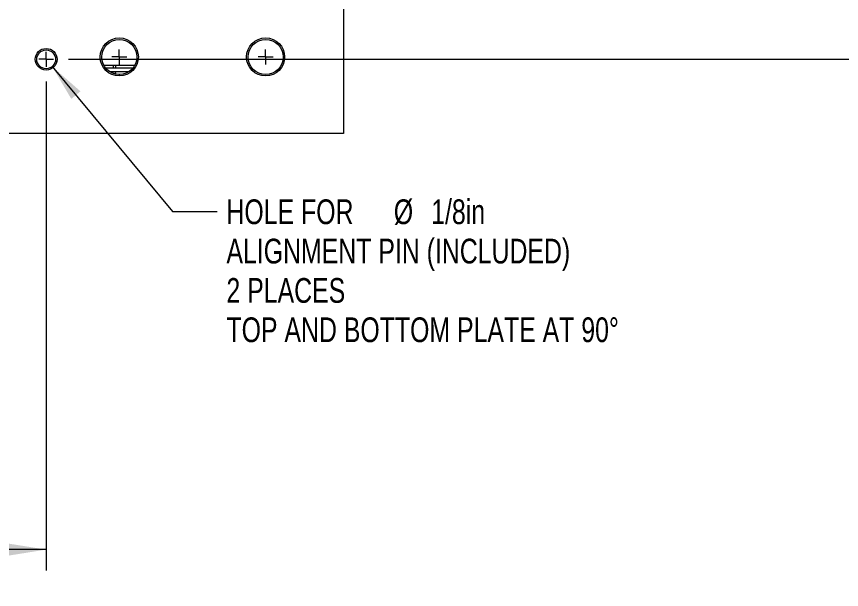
# Model space of a CAD drawing. Header units: millimetres. Extents: x 2 to 278, y 1 to 215.
# Drawn here: x 81 to 151.5, y 98.4 to 147.3 of the extents above; entities that cross this region are included whole.
import ezdxf

# ---------------------------------------------------------------- set-up
doc = ezdxf.new("R2010")
doc.units = ezdxf.units.MM
doc.styles.add('SLDTEXTSTYLE0', font='TXT', dxfattribs={"width": 0.75})
doc.dimstyles.new('SLDDIMSTYLE0', dxfattribs={"dimtxt": 2.116667, "dimasz": 3.175, "dimexe": 0, "dimexo": 0.0625, "dimgap": 0.529167, "dimtad": 0, "dimtih": 1, "dimtoh": 1, "dimdec": 1, "dimlfac": 2, "dimrnd": 1e-09, "dimzin": 12, "dimdsep": 46, "dimtxsty": 'SLDTEXTSTYLE0', "dimsah": 1, "dimcen": 0, "dimadec": 0, "dimazin": 3, "dimtfac": 1, "dimtdec": 1, "dimtofl": 0, "dimtmove": 0, "dimatfit": 3, "dimfxl": 1, "dimfrac": 2, "dimtolj": 1, "dimtzin": 12, "dimarcsym": 0})
doc.dimstyles.new('SLDDIMSTYLE2', dxfattribs={"dimtxt": 2.116667, "dimasz": 3.175, "dimexe": 0, "dimexo": 0.0625, "dimgap": 0.529167, "dimtad": 0, "dimtih": 1, "dimtoh": 1, "dimdec": 1, "dimlfac": 2, "dimrnd": 1e-09, "dimzin": 12, "dimdsep": 46, "dimtxsty": 'SLDTEXTSTYLE0', "dimsah": 1, "dimcen": 0.09, "dimadec": 0, "dimazin": 3, "dimtfac": 1, "dimtdec": 1, "dimtofl": 0, "dimtmove": 0, "dimatfit": 3, "dimfxl": 1, "dimfrac": 2, "dimtolj": 1, "dimtzin": 12, "dimarcsym": 0})

# ---------------------------------------------------------------- blocks, each defined once
blk = doc.blocks.new('_D')
at = {"color": 7, "linetype": 'Continuous', "lineweight": 0}
for p, q in [((84.025, 143.07), (94.311, 130.665)), ((94.311, 130.665), (98.121, 130.665))]:
    blk.add_line(p, q, dxfattribs=at)
at = {"color": 7, "linetype": 'Continuous', "lineweight": 18}
blk.add_solid([(84.025, 143.07), (85.66, 140.302), (86.442, 140.95)], dxfattribs=at)
at = {"color": 7, "linetype": 'Continuous', "lineweight": 18, "attachment_point": 1, "style": 'SLDTEXTSTYLE0'}
for s, insert, char_height in [('%%c', (113.21, 131.711), 2.1167), ('1/8in', (116.405, 131.711), 2.1167), ('HOLE FOR', (98.914, 131.711), 2.1167), ('ALIGNMENT PIN (INCLUDED)', (98.914, 128.348), 2.11667), ('2 PLACES', (98.914, 124.985), 2.1167), ('TOP AND BOTTOM PLATE AT 90°', (98.914, 121.622), 2.11667)]:
    blk.add_mtext(s, dxfattribs=dict(at, insert=insert, char_height=char_height))
blk = doc.blocks.new('_D_10')
at = {"color": 7, "linetype": 'Continuous', "lineweight": 0}
for p, q in [((83.514, 141.781), (83.514, 99.99)), ((58.114, 136.066), (58.114, 109.52)), ((58.114, 106.98), (58.114, 99.99)), ((58.114, 101.768), (64.223, 101.768)), ((66.935, 101.768), (66.292, 101.768)), ((66.292, 101.768), (66.292, 98.405)), ((74.693, 101.768), (75.336, 101.768)), ((75.336, 101.768), (75.336, 98.405)), ((83.514, 101.768), (77.405, 101.768)), ((66.292, 98.405), (66.935, 98.405)), ((75.336, 98.405), (74.693, 98.405))]:
    blk.add_line(p, q, dxfattribs=at)
at = {"color": 7, "linetype": 'Continuous', "lineweight": 18}
for points in [[(58.114, 101.768), (61.289, 101.26), (61.289, 102.276)], [(83.514, 101.768), (80.339, 102.276), (80.339, 101.26)]]:
    blk.add_solid(points, dxfattribs=at)
at = {"color": 7, "linetype": 'Continuous', "lineweight": 18, "char_height": 2.1167, "attachment_point": 1, "style": 'SLDTEXTSTYLE0'}
for s, insert in [('50.8mm', (65.432, 104.926)), ('2.00in', (66.935, 101.134))]:
    blk.add_mtext(s, dxfattribs=dict(at, insert=insert))
blk = doc.blocks.new('_D_11')
at = {"color": 7, "linetype": 'Continuous', "lineweight": 0}
for p, q in [((85.419, 169.086), (88.597, 169.086)), ((91.137, 169.086), (99.446, 169.086)), ((101.986, 169.086), (167.099, 169.086)), ((165.321, 169.086), (165.321, 160.178)), ((161.442, 156.386), (160.798, 156.386)), ((160.798, 156.386), (160.798, 153.023)), ((169.199, 156.386), (169.843, 156.386)), ((169.843, 156.386), (169.843, 153.023)), ((160.798, 153.023), (161.442, 153.023)), ((169.843, 153.023), (169.199, 153.023)), ((165.321, 143.686), (165.321, 152.594)), ((85.419, 143.686), (167.099, 143.686))]:
    blk.add_line(p, q, dxfattribs=at)
at = {"color": 7, "linetype": 'Continuous', "lineweight": 18}
for points in [[(165.321, 169.086), (164.813, 165.911), (165.829, 165.911)], [(165.321, 143.686), (165.829, 146.861), (164.813, 146.861)]]:
    blk.add_solid(points, dxfattribs=at)
at = {"color": 7, "linetype": 'Continuous', "lineweight": 18, "char_height": 2.1167, "attachment_point": 1, "style": 'SLDTEXTSTYLE0'}
for s, insert in [('50.8mm', (159.939, 159.544)), ('2.00in', (161.442, 155.752))]:
    blk.add_mtext(s, dxfattribs=dict(at, insert=insert))
blk = doc.blocks.new('SW_CENTERMARKSYMBOL_5')
at = {"color": 0, "linetype": 'Continuous', "lineweight": 18}
for q in [(-0.635, 0), (0, 0.635), (0, -0.635), (0.635, 0)]:
    blk.add_line((0, 0), q, dxfattribs=at)
blk = doc.blocks.new('SW_CENTERMARKSYMBOL_6')
at = {"color": 0, "linetype": 'Continuous', "lineweight": 18}
for q in [(-0.635, 0), (0, 0.635), (0, -0.635), (0.635, 0)]:
    blk.add_line((0, 0), q, dxfattribs=at)
blk = doc.blocks.new('SW_CENTERMARKSYMBOL_13')
at = {"color": 0, "linetype": 'Continuous', "lineweight": 18}
for q in [(-0.635, 0), (0, 0.635), (0, -0.635), (0.635, 0)]:
    blk.add_line((0, 0), q, dxfattribs=at)

msp = doc.modelspace()

# ---------------------------------------------------------------- linework, layer by layer
at = {"color": 7, "linetype": 'Continuous', "lineweight": 18}
for p, q in [((108.914, 175.436), (108.914, 137.336)), ((88.443, 143.176), (91.082, 143.176)), ((90.925, 142.942), (88.6, 142.942)), ((90.568, 142.624), (88.956, 142.624)), ((89.805, 142.39), (89.72, 142.39)), ((108.914, 137.336), (58.114, 137.336))]:
    msp.add_line(p, q, dxfattribs=at)
at = {"color": 7, "linetype": 'Continuous', "lineweight": 18, "flags": 128}
for points in [[(89.215, 142.624), (89.221, 142.589), (89.25, 142.48)], [(89.412, 142.624), (89.417, 142.589), (89.457, 142.421)]]:
    msp.add_lwpolyline(points, dxfattribs=at)
at = {"color": 7, "linetype": 'Continuous', "lineweight": 18}
for centre, radius in [((89.762, 143.889), 1.627), ((89.762, 143.889), 1.5), ((102.259, 143.889), 1.627), ((102.259, 143.889), 1.5), ((83.514, 143.686), 0.927), ((83.514, 143.686), 0.8)]:
    msp.add_circle(centre, radius, dxfattribs=at)
for centre, radius, start, end in [((90.195, 142.783), 0.992, 156.65913, 170.7931), ((90.589, 142.791), 1.186, 161.0531, 172.69829)]:
    msp.add_arc(centre, radius, start, end, dxfattribs=at)

# ---------------------------------------------------------------- block references
at = {"color": 7, "linetype": 'Continuous', "lineweight": 0}
for name, p in [('SW_CENTERMARKSYMBOL_6', (89.762, 143.889)), ('SW_CENTERMARKSYMBOL_13', (102.259, 143.889)), ('SW_CENTERMARKSYMBOL_5', (83.514, 143.686))]:
    msp.add_blockref(name, p, dxfattribs=at)

# ---------------------------------------------------------------- dimensions: what is measured, and where the dimension line sits
at = {"color": 7, "linetype": 'Continuous', "lineweight": 18}
dim = msp.add_linear_dim(base=(165.321, 169.086), p1=(84.149, 143.686), p2=(84.149, 169.086), angle=90, dimstyle='SLDDIMSTYLE2', dxfattribs=at)
dim.commit()
dim.dimension.update_dxf_attribs({"geometry": '_D_11', "text_midpoint": (165.321, 156.386), "dimtype": 160})
dim = msp.add_diameter_dim_2p(p1=(83.003, 144.302), p2=(84.025, 143.07), text='HOLE FOR %%c1/8in\\PALIGNMENT PIN (INCLUDED)\\P2 PLACES\\PTOP AND BOTTOM PLATE AT 90°', dimstyle='SLDDIMSTYLE0', override={"dimpost": '<>'}, dxfattribs=at)
dim.commit()
dim.dimension.update_dxf_attribs({"geometry": '_D', "text_midpoint": (120.097, 130.665), "dimtype": 163})
dim = msp.add_linear_dim(base=(83.514, 101.768), p1=(58.114, 137.336), p2=(83.514, 143.051), dimstyle='SLDDIMSTYLE2', dxfattribs=at)
dim.commit()
dim.dimension.update_dxf_attribs({"geometry": '_D_10', "text_midpoint": (70.814, 101.768), "dimtype": 160})

doc.saveas('drawing.dxf')
